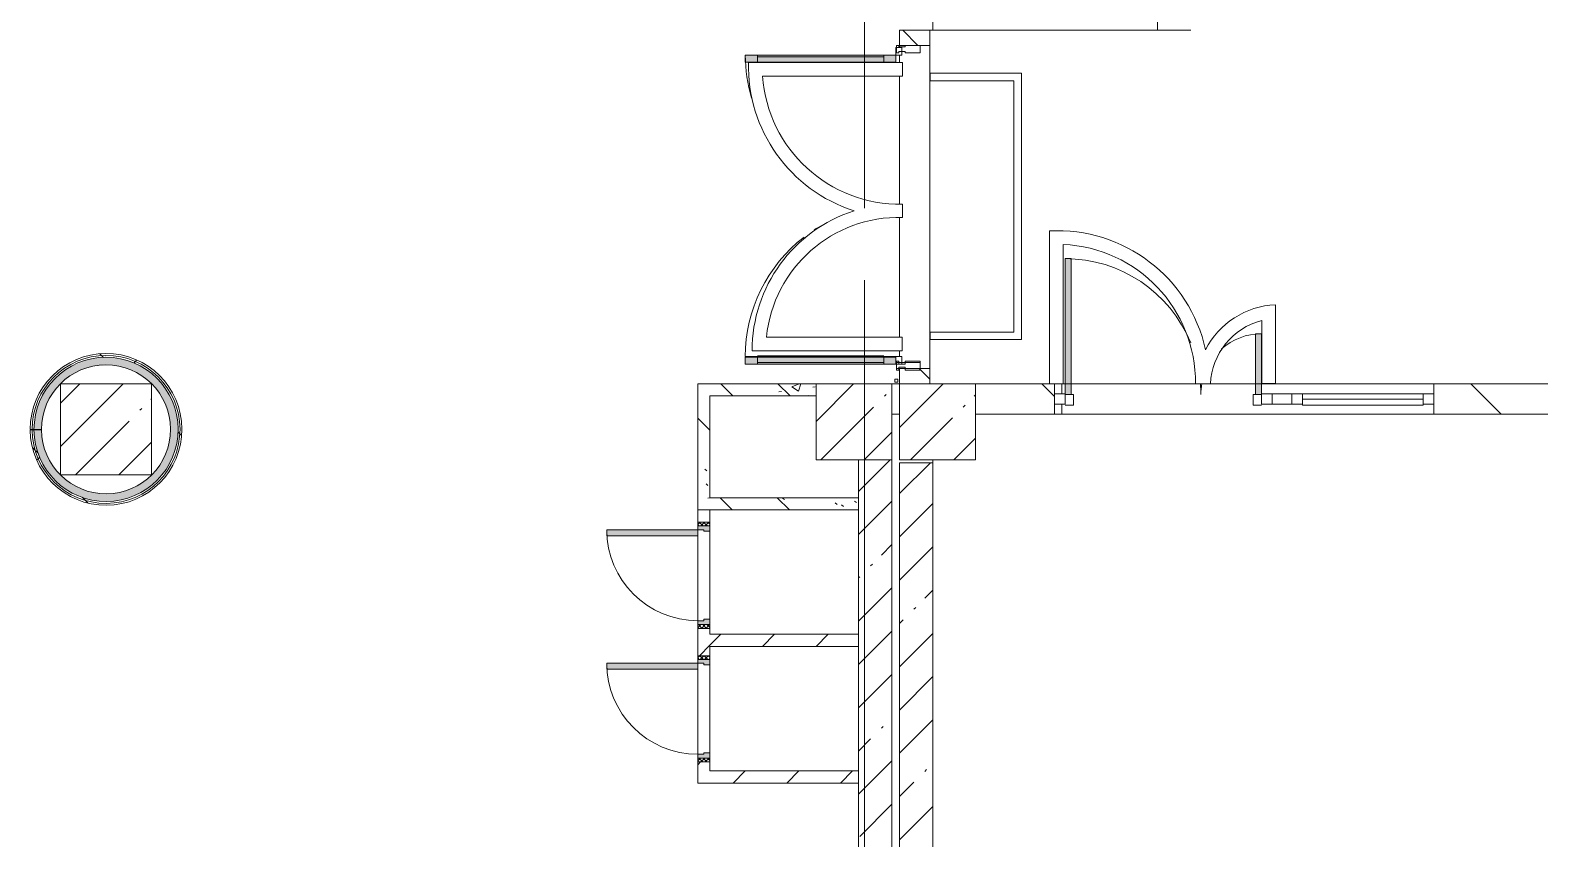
# Model space of a CAD drawing. Header units: millimetres. Extents: x 81633 to 280618, y -8553 to 29000.
# Drawn here: x 178312 to 188262, y 4902 to 10230 of the extents above; entities that cross this region are included whole.
import ezdxf

# ---------------------------------------------------------------- set-up
doc = ezdxf.new("R2010")
doc.units = ezdxf.units.MM
doc.linetypes.add('Осевая', pattern=[3175, 635, -476.25, 1587.5, -476.25])
for name, color, linetype, lineweight, true_color in [('A-DETL-GENF-4', 7, 'Continuous', 5, 0xe2e2e2), ('A-DETL-GENF-6', 7, 'Continuous', 5, 0xaaaaaa), ('A-DOOR-4', 7, 'Continuous', 5, 0xe2e2e2), ('A-DOOR-5', 7, 'Continuous', 5, 0xaaaaaa), ('A-DOOR-FRAM-2', 7, 'Continuous', 5, 0xe2e2e2), ('A-DOOR-FRAM-4', 7, 'Continuous', 5, 0xaaaaaa), ('A-FLOR-2', 7, 'Continuous', 5, 0xaaaaaa), ('I-WALL-3', 7, 'Continuous', 5, 0xe7e7e7), ('I-WALL-7', 7, 'Continuous', 5, 0x787878)]:
    doc.layers.add(name, color=color, linetype=linetype, lineweight=lineweight, true_color=true_color)
for name, color, linetype, lineweight in [('A-GLAZ-CURT-2', 7, 'Continuous', 5), ('A-GLAZ-CWMG-2', 7, 'Continuous', 5), ('A-WALL', 7, 'Continuous', 9), ('A-WALL-2', 7, 'Continuous', 5), ('I-WALL-5', 7, 'Continuous', 5), ('S-COLS-2', 7, 'Continuous', 5), ('Оси', 7, 'Continuous', 9), ('Оси-2', 7, 'Осевая', 9)]:
    doc.layers.add(name, color=color, linetype=linetype, lineweight=lineweight)
pattern_1 = [(45, (145501.93, 0), (-285.123, 285.123), []), (45, (145787.05, 0), (-285.123, 285.123), [504.031, -100.806, 16.764, -84.042])]
pattern_2 = [(135, (145501.93, 0), (-353.5534, -353.5534), [])]
pattern_3 = [(135, (145501.93, 0), (-377.171, -377.171), [533.4, -88.9, 17.78, -88.9]), (135, (145501.93, 376.94), (-377.171, -377.171), []), (50, (145501.93, 0), (637.6445, -55.7866), [66.675, -733.425]), (355, (145501.9, 0), (-123.349, 668.699), [53.34, -586.74]), (100.451, (145555.07, -4.65), (514.299, 612.908), [56.665, -623.315]), (46.184, (145501.9, 177.8), (948.776, -147.15), [100.012, -1100.137]), (96.636, (145581, 165.5), (830.91, 865.997), [84.998, -934.973]), (351.184, (145501.9, 177.8), (830.918, 865.988), [80.01, -880.11]), (21, (145590.83, 133.35), (530.6506, -357.928), [66.675, -733.425]), (326, (145590.8, 133.35), (216.308, 644.658), [53.34, -586.74]), (71.451, (145635.05, 103.5), (746.96, 286.724), [56.665, -623.315]), (37.5, (145501.93, 0), (10.8105, 295.9426), [16.764, -562.864, 16.764, -578.866, -588.962]), (37.5, (145501.93, 0), (10.8105, 295.9426), [-1175.258, 16.764, -572.198]), (7.5, (145501.93, 0), (233.8692, 350.6318), [16.764, -322.834, 16.764, -549.529, -224.472]), (7.5, (145501.93, 0), (233.8692, 350.6318), [-905.891, 16.764, -207.708]), (327.5, (145303.68, 0), (474.5678, -20.0513), [16.764, -205.486, 16.764, -676.656, -920.115]), (327.5, (145303.68, 0), (474.5678, -20.0513), [-915.67, 16.764, -903.351]), (317.5, (145214.8, 0), (518.452, 88.9934), [16.764, -272.161, 16.764, -443.738, -653.415]), (317.5, (145214.8, 0), (518.452, 88.9934), [-749.427, 16.764, -636.651])]
pattern_4 = [(45, (145501.93, 0), (-176.7767, 176.7767), [])]
pattern_5 = [(45, (145501.9, 0), (-530.33, 530.33), []), (135, (145501.9, 0), (-530.33, -530.33), [])]

# ---------------------------------------------------------------- blocks, each defined once
blk = doc.blocks.new('BSC_Колонна _Прямоугольная - 500х500-23286270-2_3_3_птичка')
at = {"layer": 'S-COLS-2'}
h = blk.add_hatch(dxfattribs=at)
h.set_pattern_fill('FP_62', color=256, style=0, pattern_type=2)
h.set_pattern_definition([(45, (-38790, -7650), (-285.123, 285.123), []), (45, (-38504.88, -7650), (-285.123, 285.123), [504.031, -100.806, 16.764, -84.042])])
h.paths.add_polyline_path([(-250, -250), (250, -250), (250, 250), (-250, 250), (-250, -230.7)])
for p, q in [((250, 250), (-250, 250)), ((-250, 250), (-250, -250)), ((250, -250), (250, 250)), ((-250, -250), (250, -250))]:
    blk.add_line(p, q, dxfattribs=at)
blk = doc.blocks.new('BSC_Колонна _Прямоугольная - 600х600-V122-2_3_3_птичка')
at = {"layer": 'S-COLS-2'}
h = blk.add_hatch(dxfattribs=at)
h.set_pattern_fill('FP_102', color=256, style=0, pattern_type=2)
h.set_pattern_definition([(45, (-33310, -7600), (-285.123, 285.123), []), (45, (-33024.88, -7600), (-285.123, 285.123), [504.031, -100.806, 16.764, -84.042])])
h.paths.add_polyline_path([(-300, -300), (300, -300), (300, 300), (-300, 300), (-300, -180.7)])
for p, q in [((300, 300), (-300, 300)), ((-300, 300), (-300, -300)), ((300, -300), (300, 300)), ((-300, -300), (300, -300))]:
    blk.add_line(p, q, dxfattribs=at)
blk = doc.blocks.new('BSC_Колонна _Прямоугольная - 500х500-V164-2_3_3_птичка')
at = {"layer": 'S-COLS-2'}
h = blk.add_hatch(dxfattribs=at)
h.set_pattern_fill('FP_130', color=256, style=0, pattern_type=2)
h.set_pattern_definition([(45, (-38240, -7650), (-285.123, 285.123), []), (45, (-37954.88, -7650), (-285.123, 285.123), [504.031, -100.806, 16.764, -84.042])])
h.paths.add_polyline_path([(-250, -250), (250, -250), (250, 250), (-250, 250)])
for p, q in [((250, 250), (-250, 250)), ((-250, 250), (-250, -250)), ((250, -250), (250, 250)), ((-250, -250), (250, -250))]:
    blk.add_line(p, q, dxfattribs=at)
blk = doc.blocks.new('110_Дверь_СКБ_1Ст - д-18 700x2100h_Технический шкаф ЭОМ и СС-21511926-2_3_3_птичка')
at = {"layer": 'A-DOOR-4'}
h = blk.add_hatch(color=256, dxfattribs=at)
h.paths.add_polyline_path([(-312.5, -40), (-277.5, -40), (-277.5, 0), (-287.5, 0), (-287.5, 40), (-312.5, 40)])
h.paths.add_polyline_path([(302.5, 0), (302.5, -40), (337.5, -40), (337.5, 40), (312.5, 40), (312.5, 0)])
at = {"layer": 'A-DOOR-5'}
h = blk.add_hatch(dxfattribs=at)
h.set_pattern_fill('FP_134', color=256, style=0, pattern_type=2)
h.set_pattern_definition([(135, (1951.41, 104.685), (-14.14214, -14.14214), []), (225, (1951.41, 104.685), (14.14214, -14.14214), [])])
h.paths.add_polyline_path([(337.5, -40), (362.5, -40), (362.5, 40), (337.5, 40)])
at = {"layer": 'A-DOOR-FRAM-2'}
blk.add_hatch(color=256, dxfattribs=at).paths.add_polyline_path([(272.5, 640), (272.5, 40), (312.5, 40), (312.5, 640)])
at = {"layer": 'A-DOOR-FRAM-4'}
h = blk.add_hatch(dxfattribs=at)
h.set_pattern_fill('FP_135', color=256, style=0, pattern_type=2)
h.set_pattern_definition([(45, (-171.384, 104.685), (-14.1421, 14.1421), []), (135, (-171.384, 104.685), (-14.1421, -14.1421), [])])
h.paths.add_polyline_path([(-337.5, -40), (-312.5, -40), (-312.5, 40), (-337.5, 40)])
at = {"layer": 'A-DOOR-5'}
for p, q in [((312.5, 640), (272.5, 640)), ((272.5, 640), (272.5, 40)), ((312.5, 40), (312.5, 640)), ((272.5, 40), (312.5, 40))]:
    blk.add_line(p, q, dxfattribs=at)
blk.add_arc((312.5, 40), 600, 90, 180, dxfattribs=at)
at = {"layer": 'A-DOOR-FRAM-4'}
for p, q in [((-312.5, 40), (-337.5, 40)), ((-337.5, 40), (-337.5, -40)), ((-287.5, 40), (-312.5, 40)), ((-312.5, 40), (-312.5, -40)), ((-312.5, -40), (-312.5, 40)), ((-287.5, 0), (-287.5, 40)), ((-287.5, 40), (272.5, 40)), ((312.5, 40), (312.5, 0)), ((337.5, 40), (312.5, 40)), ((337.5, -40), (337.5, 40)), ((362.5, 40), (337.5, 40)), ((337.5, 40), (337.5, -40)), ((362.5, -40), (362.5, 40)), ((-337.5, -40), (-312.5, -40)), ((-312.5, -40), (-277.5, -40)), ((-277.5, 0), (-287.5, 0)), ((-277.5, -40), (-277.5, 0)), ((302.5, -40), (-277.5, -40)), ((312.5, 0), (302.5, 0)), ((302.5, 0), (302.5, -40)), ((302.5, -40), (337.5, -40)), ((337.5, -40), (362.5, -40))]:
    blk.add_line(p, q, dxfattribs=at)
blk = doc.blocks.new('Прямоугольный импост - Импост структурный с накладкой - 160мм Темный-31239214-2_3_3_птичка')
at = {"layer": 'A-GLAZ-CWMG-2'}
for p, q in [((-50, 0), (-50, 17)), ((-50, 17), (0, 17)), ((-40, 0), (-50, 0)), ((-40, -40), (-40, 0)), ((0, 0), (-10, 0)), ((-10, 0), (-10, -40)), ((0, 17), (0, 0)), ((-50, -140), (-50, -40)), ((-50, -40), (-40, -40)), ((-10, -40), (0, -40)), ((0, -40), (0, -140)), ((0, -140), (-50, -140))]:
    blk.add_line(p, q, dxfattribs=at)
blk = doc.blocks.new('Дверь_Витражная_остекление_ - ДВН_ДАО_Главный вход_1800 в свету 5-32258809-2_3_3_птичка')
at = {"layer": 'A-DETL-GENF-4'}
for points in [[(-947.5, -1012.5), (-947.5, -20), (-992.5, -20), (-992.5, -1012.5)], [(1042.5, -20), (997.5, -20), (997.5, -1012.5), (1042.5, -1012.5)]]:
    blk.add_hatch(color=256, dxfattribs=at).paths.add_polyline_path(points)
at = {"layer": 'A-DETL-GENF-6'}
for p, q in [((-947.5, -20), (-992.5, -20)), ((-992.5, -1012.5), (-992.5, -20)), ((-947.5, -20), (-992.5, -20)), ((-992.5, -20), (-992.5, -1012.5)), ((-947.5, -1012.5), (-947.5, -20)), ((-947.5, -1012.5), (-947.5, -20)), ((997.5, -1012.5), (997.5, -20)), ((997.5, -20), (997.5, -1012.5)), ((1042.5, -1012.5), (1042.5, -20)), ((1042.5, -1012.5), (1042.5, -20)), ((-992.5, -100), (-947.5, -100)), ((-982.5, -932.5), (-982.5, -100)), ((988.5, -932.5), (988.5, -100)), ((1042.5, -100), (997.5, -100)), ((1032.5, -932.5), (1032.5, -100)), ((-992.5, -932.5), (-947.5, -932.5)), ((1042.5, -932.5), (997.5, -932.5)), ((-992.5, -1012.5), (-947.5, -1012.5)), ((-992.5, -1012.5), (-947.5, -1012.5)), ((1042.5, -1012.5), (997.5, -1012.5)), ((997.5, -1012.5), (1042.5, -1012.5))]:
    blk.add_line(p, q, dxfattribs=at)
at = {"layer": 'A-DOOR-5'}
for p, q in [((-1042.5, 20), (-992.5, 20)), ((-1042.5, -20), (-1042.5, 20)), ((-992.5, 20), (-992.5, -20)), ((992.5, 20), (1042.5, 20)), ((992.5, -20), (992.5, 20)), ((1042.5, 20), (1042.5, -20)), ((-992.5, -20), (-1042.5, -20)), ((-992.5, -1012.5), (-992.5, -20)), ((992.5, -1012.5), (992.5, -20)), ((1042.5, -20), (992.5, -20))]:
    blk.add_line(p, q, dxfattribs=at)
for centre, start, end in [((992.5, -20), 209.21115, 212.8228), ((992.5, -20), 217.57984, 270), ((-992.5, -20), 270, 286.54233)]:
    blk.add_arc(centre, 992.5, start, end, dxfattribs=at)
blk = doc.blocks.new('Прямоугольный импост - Импост структурный с накладкой - 160мм Темный-31915521-2_3_3_птичка')
at = {"layer": 'A-GLAZ-CWMG-2'}
for p, q in [((-25, 0), (-25, 17)), ((-25, 17), (25, 17)), ((-15, 0), (-25, 0)), ((-15, -40), (-15, 0)), ((25, 0), (15, 0)), ((15, 0), (15, -40)), ((25, 17), (25, 0)), ((-25, -140), (-25, -40)), ((-25, -40), (-15, -40)), ((15, -40), (25, -40)), ((25, -40), (25, -140)), ((25, -140), (-25, -140))]:
    blk.add_line(p, q, dxfattribs=at)
blk = doc.blocks.new('Прямоугольный импост - Импост структурный с накладкой - 160мм Темный-31239248-2_3_3_птичка')
at = {"layer": 'A-GLAZ-CWMG-2'}
for p, q in [((0, 17), (-50, 17)), ((-50, 17), (-50, 0)), ((-50, 0), (-40, 0)), ((-40, 0), (-40, -40)), ((-10, -40), (-10, 0)), ((-10, 0), (0, 0)), ((0, 0), (0, 17)), ((-40, -40), (-50, -40)), ((-50, -40), (-50, -140)), ((0, -40), (-10, -40)), ((0, -140), (0, -40)), ((-50, -140), (0, -140))]:
    blk.add_line(p, q, dxfattribs=at)
blk = doc.blocks.new('Прямоугольный импост - 50 x 70 мм-31700031-2_3_3_птичка')
at = {"layer": 'A-GLAZ-CWMG-2'}
for p, q in [((-70, 35), (0, 35)), ((-70, -35), (-70, 35)), ((0, 35), (0, -35)), ((0, -35), (-70, -35))]:
    blk.add_line(p, q, dxfattribs=at)
blk = doc.blocks.new('Дверь_Витражная_остекление_ - ДВН_ДАО_Главный вход_1200 в свету-V235-2_3_3_птичка')
at = {"layer": 'A-DOOR-4'}
for points in [[(-647.5, 30), (-607.5, 35), (-607.5, 925), (-647.5, 925), (-647.5, 35)], [(607.5, 30), (647.5, 35), (647.5, 430), (607.5, 430), (607.5, 35)]]:
    blk.add_hatch(color=256, dxfattribs=at).paths.add_polyline_path(points)
at = {"layer": 'A-DETL-GENF-6'}
for p, q in [((-607.5, 925), (-647.5, 925)), ((-647.5, 925), (-647.5, 35)), ((-607.5, 30), (-607.5, 925)), ((647.5, 430), (607.5, 430)), ((607.5, 430), (607.5, 30)), ((647.5, 35), (647.5, 430)), ((-647.5, 30), (-607.5, 30)), ((-592.5, 30), (-647.5, 30)), ((-592.5, -40), (-592.5, 30)), ((592.5, -40), (592.5, 30)), ((592.5, 30), (647.5, 30)), ((607.5, 30), (647.5, 30)), ((-647.5, -40), (-592.5, -40)), ((647.5, -40), (592.5, -40))]:
    blk.add_line(p, q, dxfattribs=at)
at = {"layer": 'A-DOOR-5'}
for p, q in [((-647.5, 925), (-647.5, 35)), ((647.5, 430), (647.5, 35))]:
    blk.add_line(p, q, dxfattribs=at)
for centre, radius, start, end in [((-647.5, 30), 895, 22.29231, 90), ((647.5, 30), 400, 90, 131.44756), ((-647.5, 30), 895, 360, 4.55581), ((647.5, 30), 400, 169.71082, 180)]:
    blk.add_arc(centre, radius, start, end, dxfattribs=at)
blk = doc.blocks.new('Системная панель - Стемалит - 40мм-32257327-2_3_3_птичка')
at = {"layer": 'A-GLAZ-CURT-2'}
for p, q in [((65, 35), (-65, 35)), ((-65, 35), (-65, -35)), ((65, -35), (65, 35)), ((-65, -35), (65, -35))]:
    blk.add_line(p, q, dxfattribs=at)
blk = doc.blocks.new('Прямоугольный импост - 50 x 70 мм-31687886-2_3_3_птичка')
at = {"layer": 'A-GLAZ-CWMG-2'}
for p, q in [((-35, 35), (35, 35)), ((-35, -35), (-35, 35)), ((35, 35), (35, -35)), ((35, -35), (-35, -35))]:
    blk.add_line(p, q, dxfattribs=at)
blk = doc.blocks.new('Прямоугольный импост - 50 x 70 мм-31701779-2_3_3_птичка')
at = {"layer": 'A-GLAZ-CWMG-2'}
for p, q in [((0, 35), (-70, 35)), ((-70, 35), (-70, -35)), ((0, -35), (0, 35)), ((-70, -35), (0, -35))]:
    blk.add_line(p, q, dxfattribs=at)
blk = doc.blocks.new('Системная панель - Стекло - 40мм-V236-2_3_3_птичка')
at = {"layer": 'A-GLAZ-CURT-2'}
for p, q in [((397.5, 0), (-397.5, 0)), ((-397.5, 0), (-397.5, -40)), ((397.5, -40), (397.5, 0)), ((-397.5, -40), (397.5, -40))]:
    blk.add_line(p, q, dxfattribs=at)
blk = doc.blocks.new('Прямоугольный импост - 50 x 70 мм-31702100-2_3_3_птичка')
at = {"layer": 'A-GLAZ-CWMG-2'}
for p, q in [((-35, 35), (35, 35)), ((-35, -35), (-35, 35)), ((35, 35), (35, -35)), ((35, -35), (-35, -35))]:
    blk.add_line(p, q, dxfattribs=at)
blk = doc.blocks.new('Прямоугольный импост - 50 x 70 мм-31720914-2_3_3_птичка')
at = {"layer": 'A-GLAZ-CWMG-2'}
blk.add_line((6460, 7920), (5665, 7920), dxfattribs=at)

msp = doc.modelspace()

# ---------------------------------------------------------------- hatches: boundary and pattern name
at = {"layer": 'I-WALL-3'}
msp.add_hatch(color=256, dxfattribs=at).paths.add_polyline_path([(178834.1, 7125.5), (178909.8, 7135.2), (178983, 7156.9), (179051.8, 7190), (179114.4, 7233.7), (179169.1, 7286.9), (179214.7, 7348.2), (179250.9, 7419.3), (179273.6, 7488.5), (179285.6, 7563.9), (179285.2, 7640.2), (179272.7, 7715.5), (179248.2, 7787.8), (179212.5, 7855.3), (179166.4, 7916.2), (179111.2, 7968.9), (179048.3, 8012), (178979.2, 8044.6), (178905.8, 8065.6), (178825.7, 8074.5), (178753.7, 8071.4), (178679, 8056), (178576.8, 8011), (178541.6, 7990.6), (178482.5, 7942.2), (178431.9, 7885), (178391.2, 7820.5), (178361.3, 7750.2), (178343.1, 7676.1), (178336.9, 7600), (178386.9, 7600), (178393, 7671.7), (178411.1, 7741.4), (178440.8, 7807), (178481, 7866.7), (178530.8, 7918.7), (178588.6, 7961.6), (178652.8, 7994.1), (178721.6, 8015.3), (178825.7, 8023.3), (178864.9, 8021.7), (178935.3, 8006.7), (179002.2, 7980), (179063.6, 7942.5), (179117.8, 7895.1), (179163.2, 7839.2), (179198.6, 7776.5), (179222.8, 7708.7), (179235.2, 7637.8), (179235.6, 7565.8), (179223.7, 7494.8), (179195.9, 7419.3), (179165.3, 7363.8), (179111.8, 7300), (179066.5, 7259.7), (179005.5, 7221.6), (178938.8, 7194.4), (178868.6, 7178.8), (178796.7, 7175.3), (178725.2, 7183.9), (178656.2, 7204.6), (178591.7, 7236.5), (178511.9, 7301.1), (178483.3, 7330.5), (178428.9, 7419.3), (178412.4, 7455.2), (178393.7, 7524.7), (178386.9, 7596.4), (178336.9, 7595.9), (178343.7, 7519.9), (178374.2, 7419.3), (178393.1, 7375.9), (178434.4, 7311.7), (178485.5, 7255), (178544.9, 7207.1), (178611.3, 7169.4), (178682.9, 7142.9), (178757.8, 7128.1), (178825.7, 7125.8)])
at = {"layer": 'I-WALL-5'}
h = msp.add_hatch(dxfattribs=at)
h.set_pattern_fill('FP_91', color=256, style=0, pattern_type=2)
h.set_pattern_definition(pattern_2)
h.paths.add_polyline_path([(184041.9, 7900), (184241.9, 7900), (184241.9, 8000), (184041.9, 8000)])
h.paths.add_polyline_path([(184241.9, 10130), (184241.9, 10230), (184041.9, 10230), (184041.9, 10130)])
h = msp.add_hatch(dxfattribs=at)
h.set_pattern_fill('FP_174', color=256, style=0, pattern_type=2)
h.set_pattern_definition(pattern_5)
h.paths.add_polyline_path([(178815.1, 7100), (178893.2, 7106.7), (178969.3, 7125.4), (179041.5, 7155.8), (179108.1, 7197.1), (179167.4, 7248.3), (179217.9, 7308.2), (179258.5, 7375.2), (179288.2, 7447.7), (179306.1, 7524), (179311.9, 7602.1), (179305.5, 7680.2), (179286.9, 7756.3), (179256.6, 7828.6), (179215.4, 7895.3), (179164.3, 7954.7), (179095.4, 8011), (179037.7, 8046.1), (178965.2, 8075.9), (178889, 8094), (178810.9, 8100), (178732.8, 8093.7), (178656.6, 8075.3), (178584.3, 8045.2), (178517.5, 8004.1), (178458, 7953.2), (178407.2, 7893.5), (178366.3, 7826.7), (178336.3, 7754.3), (178318.1, 7678.1), (178311.9, 7600), (178324.4, 7600), (178330.7, 7678.1), (178349.5, 7754.2), (178380.1, 7826.3), (178421.9, 7892.5), (178473.8, 7951.2), (178552, 8011), (178602.3, 8040.1), (178675.5, 8068), (178752.2, 8083.8), (178830.5, 8087.1), (178908.3, 8077.9), (178983.6, 8056.3), (179071.8, 8011), (179119.1, 7978.6), (179175.8, 7924.5), (179223, 7862), (179259.7, 7792.8), (179284.8, 7718.5), (179297.7, 7641.3), (179298, 7562.9), (179285.8, 7485.5), (179261.3, 7411.1), (179225.3, 7341.5), (179178.5, 7278.7), (179122.3, 7224.1), (179058.1, 7179.2), (178987.5, 7145.2), (178912.4, 7123), (178825.7, 7113.3), (178756.4, 7115.7), (178679.5, 7130.8), (178606, 7158.1), (178537.9, 7196.8), (178476.9, 7245.9), (178424.5, 7304.1), (178382.1, 7370), (178350.8, 7441.9), (178331.4, 7517.8), (178324.4, 7595.8), (178311.9, 7595.7), (178318.8, 7517.7), (178347.1, 7419.3), (178368.2, 7369.5), (178409.7, 7303), (178461, 7243.8), (178521, 7193.4), (178588.1, 7152.9), (178660.7, 7123.4), (178737, 7105.6)])
h = msp.add_hatch(dxfattribs=at)
h.set_pattern_fill('FP_174', color=256, style=0, pattern_type=2)
h.set_pattern_definition(pattern_5)
h.paths.add_polyline_path([(178834.7, 7113), (178912.4, 7123), (178987.5, 7145.2), (179058.1, 7179.2), (179122.3, 7224.1), (179178.5, 7278.7), (179225.3, 7341.5), (179264.1, 7419.3), (179285.8, 7485.5), (179298, 7562.9), (179297.7, 7641.3), (179284.8, 7718.5), (179259.7, 7792.8), (179223, 7862), (179175.8, 7924.5), (179119.1, 7978.6), (179054.5, 8022.9), (178983.6, 8056.3), (178908.3, 8077.9), (178825.7, 8086.9), (178752.2, 8083.8), (178675.5, 8068), (178602.3, 8040.1), (178534.5, 8000.8), (178473.8, 7951.2), (178421.9, 7892.5), (178380.1, 7826.3), (178349.5, 7754.2), (178330.7, 7678.1), (178324.4, 7600), (178336.9, 7600), (178343.1, 7676.1), (178361.3, 7750.2), (178391.2, 7820.5), (178431.9, 7885), (178482.5, 7942.2), (178541.6, 7990.6), (178607.6, 8028.8), (178679, 8056), (178753.7, 8071.4), (178830, 8074.7), (178905.8, 8065.6), (178979.2, 8044.6), (179049.8, 8011), (179111.2, 7968.9), (179166.4, 7916.2), (179212.5, 7855.3), (179248.2, 7787.8), (179272.7, 7715.5), (179285.2, 7640.2), (179285.6, 7563.9), (179273.6, 7488.5), (179249.8, 7415.9), (179214.7, 7348.2), (179169.1, 7286.9), (179114.4, 7233.7), (179051.8, 7190), (178983, 7156.9), (178909.8, 7135.2), (178825.7, 7125.8), (178757.8, 7128.1), (178682.9, 7142.9), (178611.3, 7169.4), (178544.9, 7207.1), (178485.5, 7255), (178434.4, 7311.7), (178393.1, 7375.9), (178362.6, 7445.9), (178343.7, 7519.9), (178336.9, 7595.9), (178324.4, 7595.8), (178331.4, 7517.8), (178360.6, 7419.3), (178382.1, 7370), (178424.5, 7304.1), (178476.9, 7245.9), (178537.9, 7196.8), (178606, 7158.1), (178679.5, 7130.8), (178756.4, 7115.7), (178825.7, 7113.3)])
h = msp.add_hatch(dxfattribs=at)
h.set_pattern_fill('FP_91', color=256, style=0, pattern_type=2)
h.set_pattern_definition(pattern_2)
h.paths.add_polyline_path([(188411.9, 7700), (188411.9, 7900), (187562.9, 7900), (187562.9, 7700)])
h.paths.add_polyline_path([(184030.6, 7700), (184041.9, 7700), (184041.9, 7900), (183991.9, 7900), (183991.9, 7700)])
h.paths.add_polyline_path([(184541.9, 7700), (185062.9, 7700), (185062.9, 7900), (184541.9, 7900), (184541.9, 7826.9)])
h = msp.add_hatch(dxfattribs=at)
h.set_pattern_fill('FP_88', color=256, style=0, pattern_type=2)
h.set_pattern_definition(pattern_1)
h.paths.add_polyline_path([(183771.9, 400), (183991.9, 400), (183991.9, 7400), (183771.9, 7400), (183771.9, 911.3)])
h = msp.add_hatch(dxfattribs=at)
h.set_pattern_fill('FP_88', color=256, style=0, pattern_type=2)
h.set_pattern_definition(pattern_1)
h.paths.add_polyline_path([(184261.9, 410), (184261.9, 7380), (184041.9, 7380), (184041.9, 410)])
h = msp.add_hatch(dxfattribs=at)
h.set_pattern_fill('FP_92', color=256, style=0, pattern_type=2)
h.set_pattern_definition(pattern_4)
h.paths.add_polyline_path([(182711.9, 5270), (182791.9, 5270), (182791.9, 5409), (182711.9, 5409)])
h.paths.add_polyline_path([(182791.9, 6109), (182791.9, 6289), (182711.9, 6289), (182711.9, 6109)])
h.paths.add_polyline_path([(182791.9, 6989), (182791.9, 7070), (182711.9, 7070), (182711.9, 6989)])
h = msp.add_hatch(dxfattribs=at)
h.set_pattern_fill('FP_92', color=256, style=0, pattern_type=2)
h.set_pattern_definition(pattern_4)
h.paths.add_polyline_path([(183771.9, 6170), (183771.9, 6250), (182791.9, 6250), (182791.9, 6170), (182989.6, 6170)])
h = msp.add_hatch(dxfattribs=at)
h.set_pattern_fill('FP_92', color=256, style=0, pattern_type=2)
h.set_pattern_definition(pattern_4)
h.paths.add_polyline_path([(183771.9, 5270), (183771.9, 5350), (182791.9, 5350), (182791.9, 5270)])
at = {"layer": 'I-WALL-7'}
h = msp.add_hatch(dxfattribs=at)
h.set_pattern_fill('FP_95', color=256, style=0, pattern_type=2)
h.set_pattern_definition(pattern_3)
h.paths.add_polyline_path([(182791.9, 7150), (182791.9, 7900), (182711.9, 7900), (182711.9, 7150)])
h = msp.add_hatch(dxfattribs=at)
h.set_pattern_fill('FP_95', color=256, style=0, pattern_type=2)
h.set_pattern_definition(pattern_3)
h.paths.add_polyline_path([(182989.6, 7820), (183491.9, 7820), (183491.9, 7900), (182791.9, 7900), (182791.9, 7820)])
h = msp.add_hatch(dxfattribs=at)
h.set_pattern_fill('FP_95', color=256, style=0, pattern_type=2)
h.set_pattern_definition(pattern_3)
h.paths.add_polyline_path([(182711.9, 7070), (183771.9, 7070), (183771.9, 7150), (182711.9, 7150)])

# ---------------------------------------------------------------- linework, layer by layer
at = {"layer": 'A-FLOR-2'}
for p, q in [((184261.9, 10230), (184241.9, 10230)), ((185961.9, 10230), (185741.9, 10230)), ((184041.9, 10120), (184041.9, 10130)), ((184041.9, 10130), (184041.9, 10120)), ((184041.9, 10065), (184041.9, 10018)), ((184060.3, 10018), (183046.6, 10018)), ((184060.3, 9928), (184060.3, 10018)), ((183138.6, 9928), (184060.3, 9928)), ((184041.9, 9928), (184041.9, 9083.9)), ((184844.7, 9947.2), (184244.7, 9947.2)), ((184244.7, 9947.2), (184244.7, 9897.2)), ((184244.7, 9897.2), (184794.7, 9897.2)), ((184794.7, 9897.2), (184794.7, 8241.3)), ((184844.7, 8191.3), (184844.7, 9947.2)), ((184060.3, 8996.7), (184060.3, 9083.1)), ((184041.9, 8996.1), (184041.9, 8208)), ((185030, 8907.6), (185030, 7900)), ((185120, 7900), (185120, 8818.2)), ((186518.9, 7903), (186518.9, 8421.4)), ((186428.9, 8317.2), (186428.9, 7903)), ((184058.9, 8208), (183164.6, 8208)), ((184058.9, 8118), (184058.9, 8208)), ((184794.7, 8241.3), (184244.7, 8241.3)), ((184244.7, 8241.3), (184244.7, 8191.3)), ((184244.7, 8191.3), (184844.7, 8191.3)), ((183069.9, 8118), (184058.9, 8118)), ((184041.9, 8118), (184041.9, 8080)), ((187562.9, 7900), (185062.9, 7900)), ((185111.9, 7900), (185111.9, 7835)), ((185120, 7900), (185992.5, 7900)), ((186090.5, 7900), (187562.9, 7900)), ((186428.9, 7903), (186518.9, 7903)), ((185111.9, 7765), (185111.9, 7700)), ((184261.9, 7400), (184261.9, 7380))]:
    msp.add_line(p, q, dxfattribs=at)
for centre, radius, start, end in [((184046.3, 9993), 1000, 178.56746, 252.28756), ((184046.3, 9993), 910, 184.09604, 270.88287), ((184038.9, 8118), 969, 107.84035, 180), ((184038.9, 8118), 879, 88.60541, 174.12324), ((185082.5, 7909), 1000, 12.44956, 93.01125), ((185082.5, 7909), 910, 359.43333, 87.64026), ((186543.9, 7878), 544, 92.63401, 153.04618), ((186543.9, 7878), 454, 104.67311, 177.22246)]:
    msp.add_arc(centre, radius, start, end, dxfattribs=at)
at = {"layer": 'A-WALL'}
for p, q in [((182791.9, 7070), (182711.9, 7070)), ((183771.9, 7070), (183771.9, 7150)), ((183771.9, 6170), (183771.9, 6250)), ((183771.9, 5270), (183771.9, 5350))]:
    msp.add_line(p, q, dxfattribs=at)
for radius in [487.5, 475]:
    msp.add_arc((178811.9, 7600), radius, 180.49142, 180, dxfattribs=at)
at = {"layer": 'A-WALL-2'}
for p, q in [((184031.4, 7931), (184011.4, 7931)), ((184011.4, 7931), (184011.4, 7911)), ((184011.4, 7911), (184031.4, 7911)), ((184031.4, 7911), (184031.4, 7931))]:
    msp.add_line(p, q, dxfattribs=at)
at = {"layer": 'I-WALL-5'}
for p, q in [((184261.9, 12070), (184261.9, 10230)), ((185741.9, 11660), (185741.9, 10230)), ((184241.9, 10230), (184041.9, 10230)), ((184041.9, 10230), (184041.9, 10130)), ((184241.9, 10230), (184241.9, 7900)), ((184261.9, 10230), (185741.9, 10230)), ((184041.9, 10130), (184241.9, 10130)), ((184041.9, 10018), (184041.9, 10065)), ((184041.9, 9083.9), (184041.9, 9928)), ((184041.9, 8208), (184041.9, 8996.1)), ((184041.9, 8080), (184041.9, 8118)), ((184241.9, 8000), (184041.9, 8000)), ((184041.9, 8000), (184041.9, 7900)), ((183491.9, 7900), (182711.9, 7900)), ((182711.9, 7900), (182711.9, 6989)), ((184041.9, 7900), (183991.9, 7900)), ((185062.9, 7900), (184541.9, 7900)), ((185062.9, 7700), (185062.9, 7900)), ((187562.9, 7900), (187562.9, 7700)), ((187562.9, 7900), (188411.9, 7900)), ((182791.9, 7820), (183491.9, 7820)), ((182791.9, 7150), (182791.9, 7820)), ((183991.9, 7700), (184041.9, 7700)), ((188411.9, 7700), (184541.9, 7700)), ((178311.9, 7600), (178386.9, 7600)), ((178386.9, 7596.4), (178311.9, 7595.7)), ((183771.9, 7400), (183771.9, 7150)), ((183991.9, 400), (183991.9, 7400)), ((184261.9, 7380), (184041.9, 7380)), ((184041.9, 7380), (184041.9, 410)), ((184261.9, 800), (184261.9, 7380)), ((183771.9, 7150), (182791.9, 7150)), ((182791.9, 7070), (183771.9, 7070)), ((182791.9, 6989), (182791.9, 7070)), ((183771.9, 7070), (183771.9, 6250)), ((182711.9, 6289), (182711.9, 6109)), ((182791.9, 6250), (182791.9, 6289)), ((183771.9, 6250), (182791.9, 6250)), ((182791.9, 6109), (182791.9, 6170)), ((182791.9, 6170), (183771.9, 6170)), ((183771.9, 6170), (183771.9, 5350)), ((182711.9, 5409), (182711.9, 5270)), ((182791.9, 5350), (182791.9, 5409)), ((183771.9, 5350), (182791.9, 5350)), ((182711.9, 5270), (183771.9, 5270)), ((183771.9, 5270), (183771.9, 400))]:
    msp.add_line(p, q, dxfattribs=at)
for radius in [500, 425]:
    msp.add_arc((178811.9, 7600), radius, 180.49142, 180, dxfattribs=at)
at = {"layer": 'Оси'}
msp.add_line((183811.9, -4552.8), (183811.9, 7947.2), dxfattribs=at)
at = {"layer": 'Оси-2'}
msp.add_line((183811.9, 7947.2), (183811.9, 11277.7), dxfattribs=at)

# ---------------------------------------------------------------- block references
at = {"layer": 'A-DOOR-5'}
for name, p, rotation in [('Дверь_Витражная_остекление_ - ДВН_ДАО_Главный вход_1800 в свету 5-32258809-2_3_3_птичка', (184037.9, 9072.5), 269.9999999999999), ('110_Дверь_СКБ_1Ст - д-18 700x2100h_Технический шкаф ЭОМ и СС-21511926-2_3_3_птичка', (182751.9, 6626.5), 89.99999999999991), ('110_Дверь_СКБ_1Ст - д-18 700x2100h_Технический шкаф ЭОМ и СС-21511926-2_3_3_птичка', (182751.9, 5746.5), 89.99999999999991)]:
    msp.add_blockref(name, p, dxfattribs=dict(at, rotation=rotation))
msp.add_blockref('Дверь_Витражная_остекление_ - ДВН_ДАО_Главный вход_1200 в свету-V235-2_3_3_птичка', (185780.4, 7800), dxfattribs=at)
at = {"layer": 'A-GLAZ-CURT-2'}
for name, p in [('Системная панель - Стемалит - 40мм-32257327-2_3_3_птичка', (186562.9, 7800)), ('Системная панель - Стекло - 40мм-V236-2_3_3_птичка', (187095.4, 7800))]:
    msp.add_blockref(name, p, dxfattribs=at)
at = {"layer": 'A-GLAZ-CWMG-2'}
for name, p, rotation in [('Прямоугольный импост - Импост структурный с накладкой - 160мм Темный-31239248-2_3_3_птичка', (184037.9, 10130), 89.99999999999993), ('Прямоугольный импост - 50 x 70 мм-31701779-2_3_3_птичка', (185062.9, 7800), 180)]:
    msp.add_blockref(name, p, dxfattribs=dict(at, rotation=rotation))
at = {"layer": 'A-GLAZ-CWMG-2', "extrusion": (0, 0, -1)}
for name, p, rotation in [('Прямоугольный импост - Импост структурный с накладкой - 160мм Темный-31239214-2_3_3_птичка', (-184037.9, 8000), 270.0000000000001), ('Прямоугольный импост - Импост структурный с накладкой - 160мм Темный-31915521-2_3_3_птичка', (-184037.9, 8015), 270.0000000000001), ('Прямоугольный импост - 50 x 70 мм-31687886-2_3_3_птичка', (-186462.9, 7800), 180), ('Прямоугольный импост - 50 x 70 мм-31702100-2_3_3_птичка', (-186662.9, 7800), 180), ('Прямоугольный импост - 50 x 70 мм-31700031-2_3_3_птичка', (-187562.9, 7800), 180)]:
    msp.add_blockref(name, p, dxfattribs=dict(at, rotation=rotation))
at = {"layer": 'A-GLAZ-CWMG-2'}
msp.add_blockref('Прямоугольный импост - 50 x 70 мм-31720914-2_3_3_птичка', (181032.9, -85), dxfattribs=at)
at = {"layer": 'S-COLS-2'}
for name, p in [('BSC_Колонна _Прямоугольная - 600х600-V122-2_3_3_птичка', (178811.9, 7600)), ('BSC_Колонна _Прямоугольная - 500х500-V164-2_3_3_птичка', (183741.9, 7650)), ('BSC_Колонна _Прямоугольная - 500х500-23286270-2_3_3_птичка', (184291.9, 7650))]:
    msp.add_blockref(name, p, dxfattribs=at)

doc.saveas('drawing.dxf')
